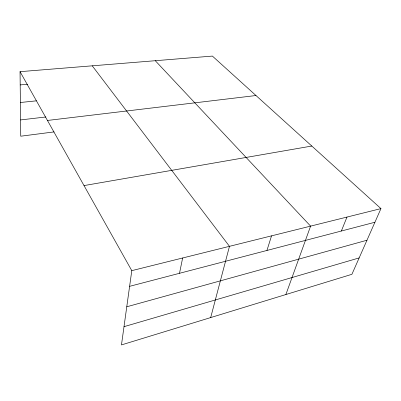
<?xml version="1.0" encoding="UTF-8"?>
<svg xmlns="http://www.w3.org/2000/svg" width="401" height="401" viewBox="0 0 401 401"><rect width="100%" height="100%" fill="white"/><g stroke="black" fill="none" stroke-linecap="round" stroke-linejoin="round"><path stroke-width="0.6" d="M20.05 71.669L131.789 270.65L121.468 344.915L351.908 274.304L380.95 208.61L212.4 56.085L20.05 71.669L20.747 136.205L54.075 131.909M179.503 273.297L182.64 257.988M210.685 317.577L229.477 246.324L92.24 65.819M266.936 250.46L271.537 235.853M285.878 294.534L310.6 226.124L155.282 60.711M341.351 231.021L346.985 217.066M124.004 326.67L359.156 257.913M126.771 306.785L366.97 240.234M129.613 286.329L374.915 222.254M131.789 270.65L380.95 208.61M84.02 185.583L311.808 146.039M47.448 120.46L255.983 95.523M20.571 119.929L45.889 116.972M20.386 102.501L36.466 100.831M20.195 84.922L27.629 84.245"/></g></svg>
